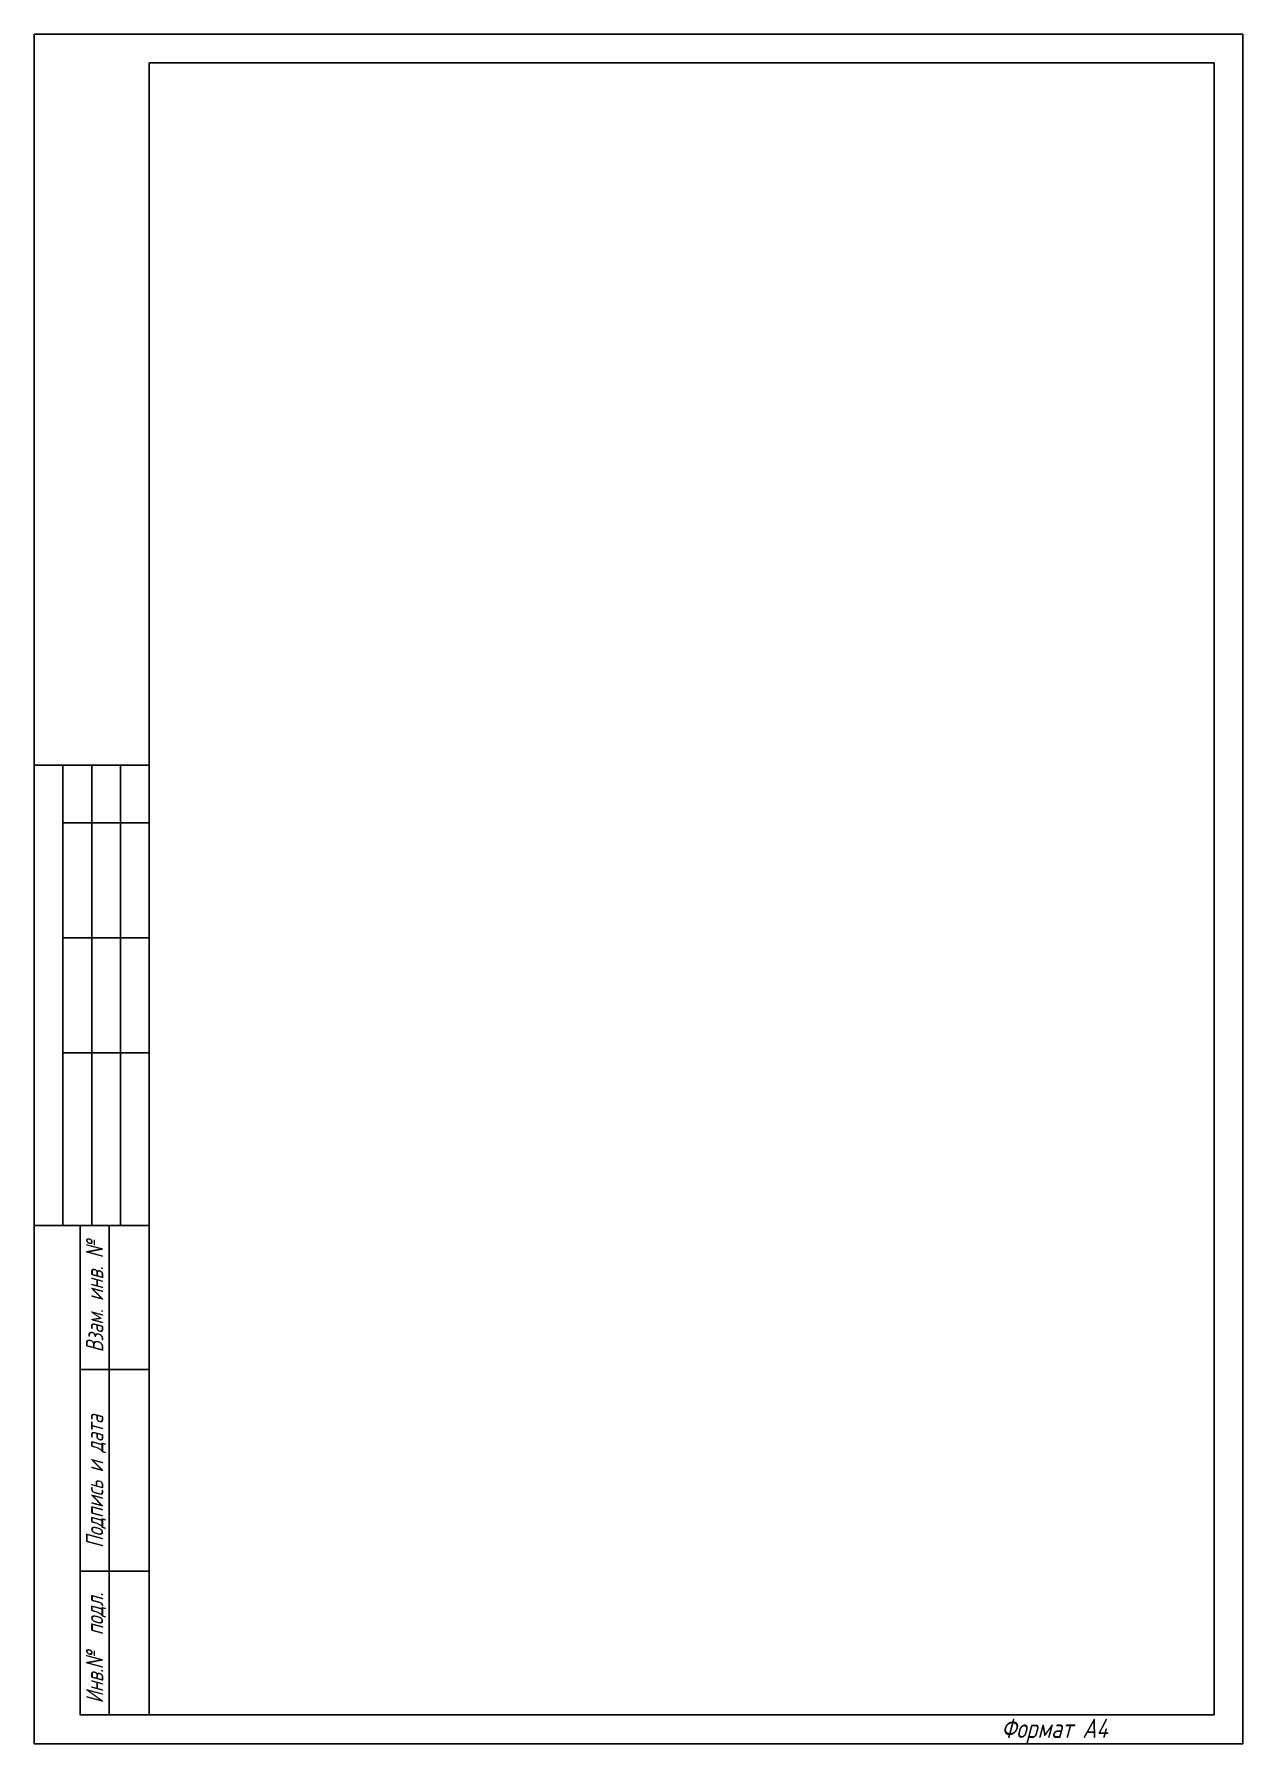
# Paper-space layout 'Лист_А4' of a CAD drawing. Header units: millimetres. Extents: x 0 to 210, y 0 to 297.
import ezdxf

# ---------------------------------------------------------------- set-up
doc = ezdxf.new("R2010")
doc.units = ezdxf.units.MM
doc.styles.add('ISOSPEUR', font='isocpeur.ttf')

# ---------------------------------------------------------------- blocks, each defined once
blk = doc.blocks.new('A$C30283C24')
blk.add_lwpolyline([(6, 42.5), (2.5, 42.5), (0, 42.5), (0, 0), (6, 0)])
at = {"style": 'ISOSPEUR', "oblique": 15, "width": 0.75}
for s, p in [('Взам. инв. №', (2, 31.5)), ('Подпись и дата', (2, 14.5)), ('Инв.№  подл.', (2, 1))]:
    blk.add_text(s, height=1.5, rotation=90, dxfattribs=at).set_placement(p)
blk = doc.blocks.new('A$C1F6E233C')
for points in [[(0, 148.56), (105, 148.56)], [(0, 0.06), (0, 148.56)], [(105, 148.56), (105, 0.06)], [(10, 85.06), (0, 85.06)], [(2.5, 85.06), (2.5, 45.06)], [(5, 85.06), (5, 45.06)], [(7.5, 85.06), (7.5, 45.06)], [(10, 80.06), (2.5, 80.06)], [(10, 70.06), (2.5, 70.06)], [(10, 60.06), (2.5, 60.06)], [(10, 45.06), (0, 45.06)], [(10, 45.06), (6.5, 45.06), (4, 45.06), (4, 2.56), (10, 2.56)], [(6.5, 45.06), (6.5, 2.56)], [(4, 32.56), (10, 32.56)], [(4, 15.06), (10, 15.06)], [(105, 0.06), (0, 0.06)]]:
    blk.add_lwpolyline(points)
blk.add_lwpolyline([(10, 2.56), (10, 146.06), (102.5, 146.06), (102.5, 2.56)], close=True)
blk.add_blockref('A$C30283C24', (4, 2.56))
at = {"style": 'ISOSPEUR', "oblique": 15, "width": 0.8}
blk.add_text('Фоpмат А4', height=1.667, dxfattribs=at).set_placement((84, 0.56))

psp = doc.layouts.new('Лист_А4')

# ---------------------------------------------------------------- block references
at = {"xscale": 2, "yscale": 2}
psp.add_blockref('A$C1F6E233C', (0, 0), dxfattribs=at)

doc.saveas('drawing.dxf')
